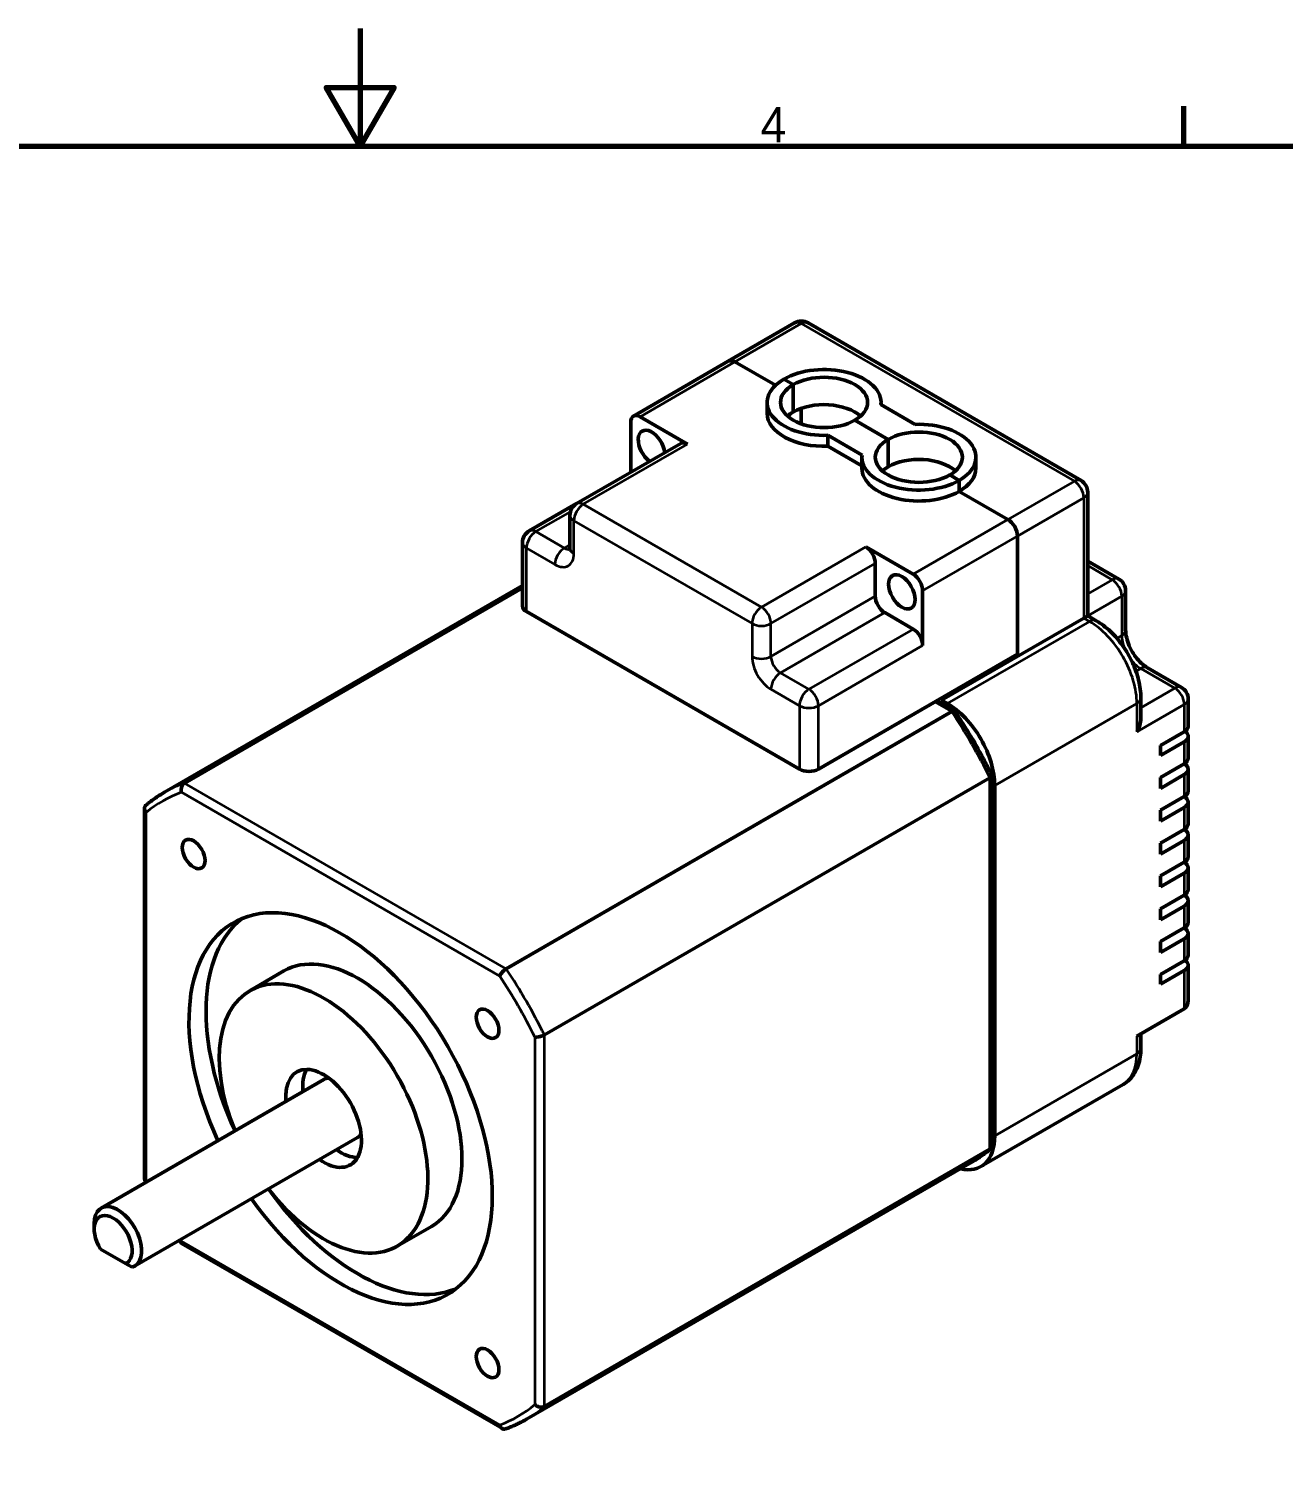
# Model space of a CAD drawing. Header units: millimetres. Extents: x -489 to 466, y -79 to 257.
# Drawn here: x -329.3 to -235.7, y 150 to 256.6 of the extents above; entities that cross this region are included whole.
import ezdxf

# ---------------------------------------------------------------- set-up
doc = ezdxf.new("R2010")
doc.units = ezdxf.units.MM
for name, color, linetype, lineweight in [('경계(ISO)', 7, 'Continuous', 70), ('외형선(ISO)', 7, 'Continuous', 50), ('좁은 외형선(ISO)', 7, 'Continuous', 35)]:
    doc.layers.add(name, color=color, linetype=linetype, lineweight=lineweight)
doc.styles.add('레이블 문자 (JIS)', font='')
doc.styles.get('레이블 문자 (JIS)').set_extended_font_data('Gulim')

# ---------------------------------------------------------------- blocks, each defined once
blk = doc.blocks.new('경계 Default Border')
at = {"layer": '경계(ISO)'}
blk.add_line((280, 287), (280, 290.4), dxfattribs=at)
at = {"layer": '경계(ISO)', "flags": 128}
for points in [[(210, 297), (210, 287), (207.11, 292), (212.89, 292), (210, 287)], [(10, 10), (10, 287), (410, 287), (410, 10), (10, 10)]]:
    blk.add_lwpolyline(points, dxfattribs=at)
at = {"layer": '경계(ISO)', "insert": (244.04, 287.33), "char_height": 3, "attachment_point": 7, "style": '레이블 문자 (JIS)'}
blk.add_mtext('4', dxfattribs=at)

msp = doc.modelspace()

# ---------------------------------------------------------------- linework, layer by layer
at = {"layer": '외형선(ISO)', "color": 0}
for p, q in [((-272.11596, 234.61581), (-277.06571, 231.75807)), ((-250.75129, 222.85826), (-271.11596, 234.61581)), ((-277.06571, 231.75807), (-284.13678, 227.67559)), ((-273.54684, 229.9656), (-276.56571, 231.70854)), ((-276.56571, 231.70854), (-273.54684, 229.9656)), ((-272.92411, 230.42256), (-272.217, 230.01431)), ((-272.217, 230.01431), (-272.92411, 230.42256)), ((-272.217, 230.01431), (-272.217, 227.97307)), ((-272.217, 230.01431), (-272.217, 227.97307)), ((-274.16891, 227.87101), (-274.16891, 228.68751)), ((-271.61596, 228.24653), (-271.61596, 227.08725)), ((-263.12875, 227.0534), (-265.6782, 228.52532)), ((-265.66891, 228.51996), (-265.66891, 228.68751)), ((-284.34388, 223.47353), (-284.34388, 227.21781)), ((-283.63678, 227.62606), (-280.10124, 225.58482)), ((-267.62081, 227.3607), (-265.14594, 225.93183)), ((-267.62081, 227.3607), (-265.14594, 225.93183)), ((-267.08855, 224.76721), (-269.638, 226.23913)), ((-269.638, 225.42264), (-269.638, 226.23913)), ((-265.14594, 225.93183), (-265.14594, 223.89059)), ((-265.14594, 225.93183), (-265.14594, 223.89059)), ((-280.60124, 225.63435), (-288.37942, 221.14362)), ((-267.09784, 223.95607), (-269.638, 225.42264)), ((-267.09784, 224.60502), (-267.09784, 223.78853)), ((-258.59784, 223.78853), (-258.59784, 224.60502)), ((-260.54974, 223.27822), (-259.84263, 222.86997)), ((-260.54974, 223.27822), (-259.84263, 222.86997)), ((-259.84263, 222.86997), (-259.84263, 222.05347)), ((-259.84263, 222.05347), (-259.84263, 222.86997)), ((-256.20103, 219.95099), (-259.84263, 222.05347)), ((-259.84263, 222.05347), (-256.20103, 219.95099)), ((-250.25129, 212.77163), (-250.25129, 221.99223)), ((-291.91495, 219.10238), (-288.37942, 221.14362)), ((-288.87942, 220.27759), (-288.87942, 217.8281)), ((-255.49393, 218.72625), (-255.49393, 209.82644)), ((-255.49393, 218.72625), (-255.49393, 209.90808)), ((-292.41495, 218.23635), (-292.41495, 213.50067)), ((-266.80764, 217.90975), (-263.2721, 215.86851)), ((-266.10053, 214.23552), (-266.10053, 216.68501)), ((-250.25129, 216.85411), (-247.92286, 215.50979)), ((-292.41495, 215.03296), (-319.1278, 199.61029)), ((-292.41495, 214.85888), (-317.6278, 200.30223)), ((-262.565, 214.64377), (-262.565, 210.56128)), ((-247.42286, 214.64377), (-247.42286, 211.70438)), ((-292.12206, 213.09242), (-271.75738, 201.33487)), ((-263.2721, 211.78603), (-265.39342, 213.01077)), ((-250.54418, 212.60252), (-261.15078, 206.4788)), ((-250.25129, 212.77163), (-250.54418, 212.60252)), ((-249.61992, 212.4071), (-250.25129, 212.77163)), ((-270.34317, 201.33487), (-255.49393, 209.90808)), ((-255.49393, 209.82644), (-261.15078, 206.56045)), ((-255.56464, 209.86726), (-255.49393, 209.82644)), ((-245.80154, 208.89617), (-243.25596, 207.42647)), ((-260.18045, 205.67943), (-261.49931, 206.44088)), ((-261.22149, 206.60127), (-261.15078, 206.56045)), ((-261.15078, 206.56045), (-261.15078, 206.4788)), ((-260.72652, 206.23385), (-261.15078, 206.4788)), ((-246.29149, 205.09656), (-246.29149, 206.6421)), ((-242.75596, 206.56045), (-242.75596, 204.51921)), ((-293.6278, 186.44583), (-260.39378, 205.6335)), ((-244.81662, 203.09034), (-243.04885, 204.11096)), ((-242.75596, 203.78436), (-242.75596, 202.15137)), ((-243.04885, 203.37611), (-244.81662, 202.35549)), ((-244.81662, 202.35549), (-244.81662, 203.09034)), ((-243.04885, 201.74312), (-244.81662, 200.7225)), ((-290.77856, 181.51079), (-257.54454, 200.69846)), ((-257.39809, 173.23211), (-257.39809, 200.86025)), ((-243.04885, 200.92662), (-244.81662, 199.906)), ((-244.81662, 199.906), (-244.81662, 200.7225)), ((-242.75596, 201.33487), (-242.75596, 199.70188)), ((-257.19098, 173.98224), (-257.19098, 200.11013)), ((-243.04885, 199.29363), (-244.81662, 198.27301)), ((-320.62349, 198.41076), (-320.62349, 170.78262)), ((-243.04885, 198.47713), (-244.81662, 197.45651)), ((-244.81662, 197.45651), (-244.81662, 198.27301)), ((-242.75596, 198.88538), (-242.75596, 197.25239)), ((-243.04885, 196.84414), (-244.81662, 195.82352)), ((-242.75596, 196.43589), (-242.75596, 194.8029)), ((-243.04885, 196.02764), (-244.81662, 195.00702)), ((-244.81662, 195.00702), (-244.81662, 195.82352)), ((-243.04885, 194.39465), (-244.81662, 193.37403)), ((-242.75596, 193.9864), (-242.75596, 192.35341)), ((-243.04885, 193.57815), (-244.81662, 192.55753)), ((-244.81662, 192.55753), (-244.81662, 193.37403)), ((-243.04885, 191.94516), (-244.81662, 190.92454)), ((-243.04885, 191.12866), (-244.81662, 190.10804)), ((-244.81662, 190.10804), (-244.81662, 190.92454)), ((-242.75596, 191.53691), (-242.75596, 189.90392)), ((-243.04885, 189.49567), (-244.81662, 188.47505)), ((-243.04885, 188.67917), (-244.81662, 187.65855)), ((-242.75596, 189.08742), (-242.75596, 187.45443)), ((-244.81662, 187.65855), (-244.81662, 188.47505)), ((-243.04885, 187.04618), (-244.81662, 186.02556)), ((-242.75596, 186.71958), (-242.75596, 184.10099)), ((-310.20856, 186.2846), (-312.75414, 184.81491)), ((-243.04885, 186.31133), (-244.81662, 185.29071)), ((-244.81662, 185.29071), (-244.81662, 186.02556)), ((-246.58438, 181.41235), (-243.04885, 183.4536)), ((-246.29149, 180.51421), (-246.29149, 181.58146)), ((-307.23135, 178.18854), (-323.84836, 168.59471)), ((-247.61992, 177.81707), (-258.22652, 171.69335)), ((-304.73135, 173.85841), (-321.34836, 164.26458)), ((-290.77856, 153.79798), (-257.54454, 172.98565)), ((-258.89378, 172.03258), (-292.1278, 152.84492)), ((-324.36613, 167.04201), (-324.36613, 167.45026)), ((-299.20856, 167.23204), (-301.75414, 165.76235)), ((-322.0165, 164.46071), (-323.88733, 165.54083)), ((-317.84113, 165.96344), (-293.91447, 152.14938)), ((-322.0165, 164.46071), (-321.5377, 164.18428))]:
    msp.add_line(p, q, dxfattribs=at)
for centre, start, end in [((-271.61596, 233.74979), 60, 120), ((-251.25129, 221.99223), 0, 60), ((-287.87942, 220.27759), 120, 180), ((-291.41495, 218.23635), 120, 180), ((-248.42286, 214.64377), 0, 60), ((-243.75596, 206.56045), 0, 60)]:
    msp.add_arc(centre, 1, start, end, dxfattribs=at)
for centre, major_axis, start_param, end_param in [((-276.56571, 230.89205), (-0.5, 0.86603), 5.497787144, 6.283185307), ((-276.56571, 230.89205), (-0.5, 0.86603), 5.497787144, 6.283185307), ((-269.91891, 228.68751), (4.25, 0), 6.217040995, 8.639379797), ((-269.91891, 228.68751), (-4.25, 0), 5.497787144, 7.920125946), ((-269.91891, 228.68751), (3.25, 0), 5.497787144, 8.639379797), ((-269.91891, 228.68751), (-3.25, 0), 5.497787144, 8.639379797), ((-269.91891, 226.64626), (-3.25, 0), 3.716704077, 5.497787144), ((-283.63678, 226.80956), (-0.5, 0.86603), 5.497787144, 7.068583471), ((-269.91891, 227.87101), (-4.25, 0), 0, 1.636940639), ((-269.91891, 226.64626), (-3.25, 0), 5.497787144, 5.708073883), ((-262.84784, 224.60502), (4.25, 0), 5.497787144, 7.920125946), ((-282.78825, 225.33987), (-0.7, 1.21244), 4.070246438, 8.496124177), ((-262.84784, 224.60502), (-3.25, 0), 5.497787144, 8.639379797), ((-262.84784, 224.60502), (3.25, 0), 5.497787144, 8.639379797), ((-280.10124, 224.76832), (-0.5, 0.86603), 5.497787144, 6.283185307), ((-262.84784, 224.60502), (-4.25, 0), 6.217040995, 8.639379797), ((-262.84784, 222.56378), (-3.25, 0), 5.497787144, 5.708073883), ((-262.84784, 222.56378), (-3.25, 0), 3.716704077, 5.497787144), ((-262.84784, 223.78853), (-4.25, 0), 0, 2.35619449), ((-262.84784, 223.78853), (4.25, 0), 5.497787144, 6.283185307), ((-256.20103, 219.1345), (0.5, -0.86603), 0.785398163, 2.35619449), ((-256.20103, 219.1345), (-0.5, 0.86603), 3.926990817, 5.497787144), ((-266.80764, 217.09325), (0.5, -0.86603), 0.785398163, 2.35619449), ((-263.2721, 215.05201), (0.5, -0.86603), 0.785398163, 2.35619449), ((-265.39342, 213.82727), (0.5, -0.86603), 3.926990817, 5.497787144), ((-291.41495, 213.50067), (-1, 0), 0, 0.785398163), ((-263.2721, 210.96953), (0.5, -0.86603), 0.785398163, 2.35619449), ((-260.72652, 202.15137), (2.5, -4.33013), 0.785398163, 2.35619449), ((-247.29149, 204.51921), (0.70711, 1.22474), 4.71238898, 5.497787144), ((-260.44368, 202.31467), (-1.75, 3.03109), 4.56241309, 4.86236487), ((-257.89809, 203.78436), (-0.85, 1.47224), 1.27535549, 1.282252411), ((-243.75596, 204.51921), (1, 0), 5.497787144, 6.283185307), ((-243.75596, 203.78436), (1, 0), 5.497787144, 6.973002397), ((-257.89809, 203.78436), (-0.85, 1.47224), 1.859340243, 1.866237164), ((-243.75596, 202.15137), (1, 0), 5.497787144, 6.283185307), ((-243.75596, 201.33487), (1, 0), 5.497787144, 7.068583471), ((-271.05028, 201.74312), (1, 0), 3.926990817, 5.497787144), ((-243.75596, 199.70188), (1, 0), 5.497787144, 6.283185307), ((-243.75596, 198.88538), (1, 0), 5.497787144, 7.068583471), ((-243.75596, 197.25239), (1, 0), 5.497787144, 6.283185307), ((-243.75596, 196.43589), (1, 0), 5.497787144, 7.068583471), ((-243.75596, 194.8029), (1, 0), 5.497787144, 6.283185307), ((-243.75596, 193.9864), (1, 0), 5.497787144, 7.068583471), ((-305.98135, 176.02348), (-8, 13.85641), 1.727689198, 7.697088763), ((-243.75596, 192.35341), (1, 0), 5.497787144, 6.283185307), ((-243.75596, 191.53691), (1, 0), 5.497787144, 7.068583471), ((-304.70856, 176.75832), (-8, 13.85641), 0.079633653, 1.413903456), ((-243.75596, 189.90392), (1, 0), 5.497787144, 6.283185307), ((-243.75596, 189.08742), (1, 0), 5.497787144, 7.068583471), ((-304.70856, 176.75832), (-5.5, 9.52628), 3.141592654, 6.283185307), ((-243.75596, 187.45443), (1, 0), 5.497787144, 6.283185307), ((-243.75596, 186.71958), (1, 0), 5.497787144, 6.973002397), ((-307.25414, 175.28863), (-5.5, 9.52628), 1.80007253, 7.624705431), ((-243.75596, 184.67834), (0.70711, -1.22474), 0, 0.785398163), ((-307.25414, 175.28863), (-2, 3.4641), 2.24592786, 7.178850101), ((-305.98135, 176.02348), (-2, 3.4641), 0.323828139, 0.895664794), ((-305.98135, 176.02348), (-1.25, 2.16506), 6.023356133, 6.283185307), ((-305.98135, 176.02348), (1.25, -2.16506), 0, 0.259829174), ((-260.72652, 176.02348), (2.5, -4.33013), 5.77682719, 7.068583471), ((-305.98135, 176.02348), (2, -3.4641), 5.387520513, 5.959357169), ((-304.70856, 176.75832), (8, -13.85641), 4.869281851, 6.203551655), ((-322.59836, 166.42964), (-1.25, 2.16506), 2.999695599, 7.068583471), ((-322.95192, 166.22552), (-1, 1.73205), 3.078928738, 7.91664555)]:
    msp.add_ellipse(centre, major_axis=major_axis, ratio=0.577350269, start_param=start_param, end_param=end_param, dxfattribs=at)
for centre, major_axis in [((-264.12063, 214.56212), (-0.7, 1.21244)), ((-316.94151, 195.00702), (0.6, -1.03923)), ((-295.0212, 182.35133), (0.6, -1.03923)), ((-295.0212, 157.03993), (0.6, -1.03923))]:
    msp.add_ellipse(centre, major_axis=major_axis, ratio=0.577350269, dxfattribs=at)
for points, knots in [([(-288.87942, 217.8281), (-288.87942, 217.78794), (-288.88223, 217.75475), (-288.8896, 217.70532), (-288.89414, 217.68915), (-288.89759, 217.67886), (-288.89823, 217.67738), (-288.89823, 217.67738)], [6.2831853072, 6.2831853072, 6.2831853072, 6.2831853072, 6.4402649399, 6.4402649399, 6.5973445725, 6.5973445725, 6.6636738223, 6.6636738223, 6.6636738223, 6.6636738223]), ([(-246.29149, 206.6421), (-246.29149, 207.0748), (-246.34997, 207.5203), (-246.56601, 208.41278), (-246.72386, 208.85972), (-247.12357, 209.72575), (-247.36544, 210.14468), (-247.91559, 210.92385), (-248.22372, 211.28402), (-248.88862, 211.91736), (-249.24518, 212.19075), (-249.61992, 212.4071)], [1.570796327, 1.570796327, 1.570796327, 1.570796327, 1.884955592, 1.884955592, 2.199114858, 2.199114858, 2.513274123, 2.513274123, 2.827433388, 2.827433388, 3.141592654, 3.141592654, 3.141592654, 3.141592654]), ([(-245.80154, 208.89617), (-245.9145, 208.96139), (-246.03876, 209.04973), (-246.29737, 209.27438), (-246.43189, 209.41288), (-246.69202, 209.73013), (-246.81705, 209.91022), (-247.03893, 210.29104), (-247.13531, 210.492), (-247.28681, 210.88683), (-247.34236, 211.08073), (-247.40859, 211.42332), (-247.42286, 211.57444), (-247.42286, 211.70438)], [0, 0, 0, 0, 0.247126499, 0.247126499, 0.507609134, 0.507609134, 0.778558045, 0.778558045, 1.053396997, 1.053396997, 1.324615075, 1.324615075, 1.570796327, 1.570796327, 1.570796327, 1.570796327]), ([(-260.15831, 205.65858), (-260.16553, 205.66952), (-260.17547, 205.67783), (-260.2099, 205.69262), (-260.23932, 205.69317), (-260.31006, 205.67582), (-260.35022, 205.65864), (-260.39378, 205.6335)], [0.03228665969, 0.03228665969, 0.03228665969, 0.03228665969, 0.04333023421, 0.04333023421, 0.06239877167, 0.06239877167, 0.08091738547, 0.08091738547, 0.08091738547, 0.08091738547]), ([(-257.40508, 200.88985), (-257.5691, 201.21757), (-257.73726, 201.54378), (-258.0816, 202.19263), (-258.25778, 202.51527), (-258.61787, 203.15644), (-258.80177, 203.47497), (-259.177, 204.1074), (-259.36832, 204.4213), (-259.75807, 205.04393), (-259.9565, 205.35267), (-260.15831, 205.65858)], [3.8240371733, 3.8240371733, 3.8240371733, 3.8240371733, 3.8652186308, 3.8652186308, 3.9064000883, 3.9064000883, 3.9475815457, 3.9475815457, 3.9887630032, 3.9887630032, 4.0299444606, 4.0299444606, 4.0299444606, 4.0299444606]), ([(-257.54454, 200.69846), (-257.50098, 200.72361), (-257.46602, 200.7498), (-257.41563, 200.8024), (-257.4014, 200.82815), (-257.39698, 200.86536), (-257.39921, 200.87813), (-257.40508, 200.88985)], [0.08091741993, 0.08091741993, 0.08091741993, 0.08091741993, 0.09943604178, 0.09943604178, 0.11850458753, 0.11850458753, 0.12954816685, 0.12954816685, 0.12954816685, 0.12954816685]), ([(-319.1278, 199.61029), (-319.22641, 199.55335), (-319.32398, 199.49462), (-319.51697, 199.37357), (-319.6124, 199.31126), (-319.80105, 199.1831), (-319.89428, 199.11726), (-320.07849, 198.98207), (-320.16947, 198.91273), (-320.34914, 198.77059), (-320.43782, 198.6978), (-320.52533, 198.6233)], [5.4977871438, 5.4977871438, 5.4977871438, 5.4977871438, 5.5189176864, 5.5189176864, 5.5400482291, 5.5400482291, 5.5611787717, 5.5611787717, 5.5823093143, 5.5823093143, 5.603439857, 5.603439857, 5.603439857, 5.603439857]), ([(-317.6278, 200.30223), (-317.67136, 200.27708), (-317.71152, 200.24132), (-317.78226, 200.15125), (-317.81168, 200.09751), (-317.85661, 199.97664), (-317.87074, 199.91011), (-317.87837, 199.80495), (-317.87811, 199.76688), (-317.8717, 199.69205), (-317.86551, 199.65544), (-317.85622, 199.61934), (-317.85596, 199.61833), (-317.85569, 199.61731)], [-0.08091738105, -0.08091738105, -0.08091738105, -0.08091738105, -0.06239876819, -0.06239876819, -0.04333023182, -0.04333023182, -0.02310057706, -0.02310057706, -0.01158138452, -0.01158138452, 0, 0, 0.0003358864, 0.0003358864, 0.0003358864, 0.0003358864]), ([(-320.47704, 198.10388), (-320.47779, 198.10461), (-320.47853, 198.10535), (-320.50481, 198.13163), (-320.5275, 198.15873), (-320.56618, 198.21492), (-320.58215, 198.24391), (-320.61599, 198.32513), (-320.62594, 198.37777), (-320.62018, 198.47602), (-320.60595, 198.52099), (-320.56555, 198.58379), (-320.54708, 198.60478), (-320.52533, 198.6233)], [-0.08108516578, -0.08108516578, -0.08108516578, -0.08108516578, -0.08074997428, -0.08074997428, -0.06919255003, -0.06919255003, -0.05769718909, -0.05769718909, -0.03750938668, -0.03750938668, -0.01848030045, -0.01848030045, -0.00743258614, -0.00743258614, -0.00743258614, -0.00743258614]), ([(-294.10701, 185.906), (-294.10674, 185.90671), (-294.10648, 185.90742), (-294.09686, 185.9326), (-294.08474, 185.95865), (-294.05541, 186.01284), (-294.03829, 186.04087), (-293.98487, 186.1196), (-293.94426, 186.17084), (-293.85629, 186.26686), (-293.81024, 186.31099), (-293.71721, 186.3882), (-293.67136, 186.42068), (-293.6278, 186.44583)], [-0.08108516664, -0.08108516664, -0.08108516664, -0.08108516664, -0.08074997513, -0.08074997513, -0.06919255074, -0.06919255074, -0.05769718966, -0.05769718966, -0.03750938699, -0.03750938699, -0.01848030053, -0.01848030053, 0, 0, 0, 0]), ([(-291.48566, 181.3657), (-291.48492, 181.36557), (-291.48417, 181.36545), (-291.45755, 181.36119), (-291.42893, 181.35866), (-291.36734, 181.35696), (-291.3345, 181.35778), (-291.23962, 181.36467), (-291.17494, 181.37422), (-291.04779, 181.40239), (-290.98655, 181.42022), (-290.87317, 181.46218), (-290.82212, 181.48564), (-290.77856, 181.51079)], [-0.0003358864, -0.0003358864, -0.0003358864, -0.0003358864, 0, 0, 0.01158138452, 0.01158138452, 0.02310057707, 0.02310057707, 0.04333023184, 0.04333023184, 0.06239876822, 0.06239876822, 0.08091738096, 0.08091738096, 0.08091738096, 0.08091738096]), ([(-247.61992, 177.81707), (-247.43666, 177.92288), (-247.26819, 178.0539), (-246.97255, 178.35308), (-246.84533, 178.5209), (-246.63327, 178.87905), (-246.54821, 179.06932), (-246.41578, 179.4635), (-246.36829, 179.66749), (-246.30616, 180.08464), (-246.29149, 180.29786), (-246.29149, 180.51421)], [0.7853981634, 0.7853981634, 0.7853981634, 0.7853981634, 0.9424777961, 0.9424777961, 1.0995574288, 1.0995574288, 1.2566370614, 1.2566370614, 1.4137166941, 1.4137166941, 1.5707963268, 1.5707963268, 1.5707963268, 1.5707963268]), ([(-258.89378, 172.03258), (-258.79517, 172.08952), (-258.6976, 172.14825), (-258.50461, 172.2693), (-258.40918, 172.33161), (-258.22053, 172.45977), (-258.1273, 172.52562), (-257.94309, 172.6608), (-257.85211, 172.73015), (-257.67244, 172.87228), (-257.58376, 172.94508), (-257.49625, 173.01957)], [2.3561944902, 2.3561944902, 2.3561944902, 2.3561944902, 2.3773250328, 2.3773250328, 2.3984555755, 2.3984555755, 2.4195861181, 2.4195861181, 2.4407166607, 2.4407166607, 2.4618472034, 2.4618472034, 2.4618472034, 2.4618472034]), ([(-257.39809, 173.23211), (-257.39809, 173.22623), (-257.39826, 173.22036), (-257.4014, 173.16685), (-257.41563, 173.12188), (-257.46602, 173.04356), (-257.50098, 173.0108), (-257.54454, 172.98565)], [0.04099551336, 0.04099551336, 0.04099551336, 0.04099551336, 0.04333019684, 0.04333019684, 0.06239871719, 0.06239871719, 0.08091731437, 0.08091731437, 0.08091731437, 0.08091731437]), ([(-320.62349, 170.78262), (-320.62349, 170.76113), (-320.61351, 170.74203), (-320.58215, 170.71576), (-320.56618, 170.70684), (-320.5275, 170.69191), (-320.50481, 170.68596), (-320.47853, 170.6815), (-320.47779, 170.68138), (-320.47704, 170.68126)], [-0.04099554637, -0.04099554637, -0.04099554637, -0.04099554637, -0.02310057705, -0.02310057705, -0.01158138451, -0.01158138451, 0, 0, 0.0003358864, 0.0003358864, 0.0003358864, 0.0003358864]), ([(-317.85569, 166.14095), (-317.85596, 166.14024), (-317.85622, 166.13954), (-317.86551, 166.11455), (-317.8717, 166.09193), (-317.87811, 166.05096), (-317.87837, 166.03267), (-317.8713, 165.99239), (-317.85975, 165.97419), (-317.84113, 165.96344)], [-0.08108516517, -0.08108516517, -0.08108516517, -0.08108516517, -0.08074997367, -0.08074997367, -0.06919254953, -0.06919254953, -0.05769718869, -0.05769718869, -0.03983924173, -0.03983924173, -0.03983924173, -0.03983924173]), ([(-291.48566, 153.94308), (-291.48492, 153.94234), (-291.48417, 153.9416), (-291.45755, 153.91552), (-291.42893, 153.89185), (-291.36734, 153.84888), (-291.3345, 153.82963), (-291.23962, 153.78365), (-291.17494, 153.76262), (-291.04779, 153.7411), (-290.98655, 153.7397), (-290.87317, 153.75593), (-290.82212, 153.77283), (-290.77856, 153.79798)], [-0.08108516603, -0.08108516603, -0.08108516603, -0.08108516603, -0.08074997453, -0.08074997453, -0.06919255024, -0.06919255024, -0.05769718926, -0.05769718926, -0.03750938677, -0.03750938677, -0.01848030047, -0.01848030047, 0, 0, 0, 0]), ([(-293.68132, 152.12811), (-293.70824, 152.11853), (-293.73564, 152.11304), (-293.81024, 152.10944), (-293.85629, 152.11961), (-293.94426, 152.16375), (-293.98487, 152.19868), (-294.03829, 152.26859), (-294.05541, 152.29692), (-294.08474, 152.35852), (-294.09686, 152.39171), (-294.10648, 152.42761), (-294.10674, 152.42863), (-294.10701, 152.42964)], [-0.07346938602, -0.07346938602, -0.07346938602, -0.07346938602, -0.06239876816, -0.06239876816, -0.0433302318, -0.0433302318, -0.02310057705, -0.02310057705, -0.01158138451, -0.01158138451, 0, 0, 0.0003358864, 0.0003358864, 0.0003358864, 0.0003358864]), ([(-293.68132, 152.12812), (-293.57305, 152.16665), (-293.46567, 152.20705), (-293.25274, 152.29158), (-293.1472, 152.3357), (-292.93802, 152.42764), (-292.83438, 152.47545), (-292.62906, 152.57476), (-292.52739, 152.62624), (-292.32606, 152.73286), (-292.22641, 152.78798), (-292.1278, 152.84492)], [2.250541777, 2.250541777, 2.250541777, 2.250541777, 2.2716723196, 2.2716723196, 2.2928028623, 2.2928028623, 2.3139334049, 2.3139334049, 2.3350639476, 2.3350639476, 2.3561944902, 2.3561944902, 2.3561944902, 2.3561944902])]:
    msp.add_open_spline(points, degree=3, knots=knots, dxfattribs=at)
for points in [[(-320.6165, 170.75302), (-320.57867, 170.67744), (-320.54062, 170.60194), (-320.50236, 170.52652)], [(-318.00236, 166.19639), (-317.95618, 166.12555), (-317.90981, 166.05485), (-317.86327, 165.9843)]]:
    msp.add_open_spline(points, degree=3, dxfattribs=at)
at = {"layer": '좁은 외형선(ISO)', "color": 0}
for p, q in [((-276.56571, 231.70854), (-271.61596, 234.56628)), ((-271.61596, 234.56628), (-251.25129, 222.80873)), ((-283.63678, 227.62606), (-276.56571, 231.70854)), ((-287.87942, 221.09409), (-280.10124, 225.58482)), ((-251.25129, 222.80873), (-256.20103, 219.95099)), ((-274.58581, 213.41902), (-287.87942, 221.09409)), ((-255.49393, 218.72625), (-250.54418, 221.58399)), ((-250.54418, 221.58399), (-250.54418, 212.60252)), ((-291.41495, 219.05285), (-288.84534, 220.53641)), ((-288.58653, 217.41985), (-288.58653, 219.86934)), ((-288.58653, 219.86934), (-275.29292, 212.19428)), ((-256.20103, 219.95099), (-263.2721, 215.86851)), ((-289.29363, 217.8281), (-291.41495, 219.05285)), ((-262.565, 214.64377), (-255.49393, 218.72625)), ((-292.12206, 217.8281), (-290.00074, 216.60336)), ((-292.12206, 213.09242), (-292.12206, 217.8281)), ((-288.87942, 218.06725), (-289.29363, 217.8281)), ((-266.80764, 217.90975), (-274.58581, 213.41902)), ((-273.8787, 212.19428), (-266.10053, 216.68501)), ((-250.25129, 216.5159), (-248.42286, 215.46026)), ((-248.42286, 215.46026), (-250.25129, 214.40462)), ((-266.10053, 214.23552), (-273.8787, 209.74479)), ((-250.25129, 212.77163), (-247.71575, 214.23552)), ((-247.71575, 214.23552), (-247.71575, 211.29613)), ((-275.29292, 212.19428), (-275.29292, 209.74479)), ((-273.8787, 209.74479), (-273.8787, 212.19428)), ((-273.1716, 208.52004), (-265.39342, 213.01077)), ((-250.11992, 212.35757), (-260.72652, 206.23385)), ((-250.54418, 212.60252), (-250.11992, 212.35757)), ((-263.2721, 211.78603), (-271.05028, 207.2953)), ((-247.71575, 211.29613), (-248.07272, 211.09003)), ((-270.34317, 206.07055), (-262.565, 210.56128)), ((-271.05028, 207.2953), (-273.1716, 208.52004)), ((-246.65851, 208.64054), (-246.30154, 208.84664)), ((-246.30154, 208.84664), (-243.75596, 207.37695)), ((-273.8787, 207.2953), (-271.75738, 206.07055)), ((-243.75596, 207.37695), (-246.29149, 205.91305)), ((-271.75738, 206.07055), (-271.75738, 201.33487)), ((-270.34317, 201.33487), (-270.34317, 206.07055)), ((-260.39378, 205.6335), (-261.64576, 206.35632)), ((-257.19098, 200.11013), (-246.58438, 206.23385)), ((-246.58438, 206.23385), (-246.58438, 204.11096)), ((-246.58438, 204.11096), (-243.04885, 206.1522)), ((-243.04885, 206.1522), (-243.04885, 204.11096)), ((-243.04885, 203.37611), (-243.04885, 201.74312)), ((-257.54454, 172.98565), (-257.54454, 200.69846)), ((-243.04885, 200.92662), (-243.04885, 199.29363)), ((-317.85569, 199.61731), (-294.10701, 185.906)), ((-293.6278, 186.44583), (-317.6278, 200.30223)), ((-243.04885, 198.47713), (-243.04885, 196.84414)), ((-320.47704, 170.68126), (-320.47704, 198.10388)), ((-243.04885, 196.02764), (-243.04885, 194.39465)), ((-243.04885, 193.57815), (-243.04885, 191.94516)), ((-243.04885, 191.12866), (-243.04885, 189.49567)), ((-243.04885, 188.67917), (-243.04885, 187.04618)), ((-243.04885, 186.31133), (-243.04885, 183.4536)), ((-291.48566, 181.3657), (-291.48566, 153.94308)), ((-290.77856, 153.79798), (-290.77856, 181.51079)), ((-246.58438, 181.41235), (-246.58438, 180.10596)), ((-246.58438, 180.10596), (-257.19098, 173.98224)), ((-294.10701, 152.42964), (-317.85569, 166.14095))]:
    msp.add_line(p, q, dxfattribs=at)
for centre, major_axis, start_param, end_param in [((-271.61596, 233.74979), (-0.5, 0.86603), 5.497787144, 6.283185307), ((-271.61596, 233.74979), (0.5, 0.86603), 0, 0.785398163), ((-251.25129, 221.99223), (0.5, 0.86603), 0, 0.785398163), ((-251.25129, 221.99223), (0.5, -0.86603), 0.785398163, 2.35619449), ((-251.25129, 221.99223), (1, 0), 5.497787144, 6.283185307), ((-287.87942, 220.27759), (0.5, 0.86603), 0.785398163, 2.35619449), ((-287.87942, 220.27759), (-0.5, 0.86603), 5.497787144, 6.283185307), ((-287.87942, 220.27759), (-1, 0), 0, 0.785398163), ((-291.41495, 218.23635), (-0.5, -0.86603), 3.926990817, 5.497787144), ((-291.41495, 218.23635), (-0.5, 0.86603), 5.497787144, 6.283185307), ((-291.41495, 218.23635), (-1, 0), 0, 0.785398163), ((-289.29363, 217.01161), (0.5, 0.86603), 0.785398163, 2.35619449), ((-290.00074, 218.23635), (1, -1.73205), 5.497787144, 7.068583471), ((-289.29363, 218.6446), (0.5, -0.86603), 5.497787144, 6.115279578), ((-287.87942, 217.8281), (-1, 0), 0, 0.785398163), ((-248.42286, 214.64377), (0.5, 0.86603), 0, 0.785398163), ((-248.42286, 214.64377), (0.5, -0.86603), 0.785398163, 2.35619449), ((-248.42286, 214.64377), (1, 0), 5.497787144, 6.283185307), ((-274.58581, 212.60252), (-0.5, -0.86603), 3.926990817, 5.497787144), ((-274.58581, 212.60252), (0.5, -0.86603), 0.785398163, 2.35619449), ((-274.58581, 212.60252), (-1, 0), 0.785398163, 2.35619449), ((-250.11992, 211.54108), (0.5, 0.86603), 0, 0.785398163), ((-250.11992, 208.27509), (2.5, -4.33013), 0.785398163, 2.35619449), ((-248.42286, 211.70438), (1, 0), 5.497787144, 6.283185307), ((-246.30154, 210.47963), (1, -1.73205), 3.926990817, 4.453597783), ((-274.58581, 210.15303), (1, 0), 3.926990817, 5.497787144), ((-273.8787, 208.92829), (1, -1.73205), 3.926990817, 5.497787144), ((-273.1716, 209.33654), (-0.5, 0.86603), 0.785398163, 2.35619449), ((-246.30154, 210.47963), (1, -1.73205), 4.971180178, 5.497787144), ((-246.30154, 208.03014), (0.5, 0.86603), 0, 0.785398163), ((-273.1716, 207.70354), (-0.5, -0.86603), 3.926990817, 5.497787144), ((-271.05028, 206.4788), (0.5, 0.86603), 0.785398163, 2.35619449), ((-271.05028, 206.4788), (0.5, -0.86603), 0.785398163, 2.35619449), ((-243.75596, 206.56045), (0.5, 0.86603), 0, 0.785398163), ((-243.75596, 206.56045), (0.5, -0.86603), 0.785398163, 2.35619449), ((-271.05028, 206.4788), (1, 0), 3.926990817, 5.497787144), ((-247.29149, 206.6421), (1, 0), 5.497787144, 6.283185307), ((-243.75596, 206.56045), (1, 0), 5.497787144, 6.283185307), ((-272.39378, 195.41527), (-13.5, 23.38269), 4.606664636, 4.818113325), ((-305.98135, 176.02348), (-13.25, 22.94967), 6.184104522, 6.382266092), ((-305.6278, 176.2276), (-13.5, 23.38269), 6.177460963, 6.283185307), ((-305.98135, 176.02348), (13.25, -22.94967), 1.471715542, 1.669877112), ((-305.6278, 176.2276), (-13.5, 23.38269), 4.606664636, 4.818113325), ((-250.11992, 182.1472), (2.5, -4.33013), 0, 0.785398163), ((-247.29149, 180.51421), (1, 0), 5.497787144, 6.283185307), ((-272.39378, 195.41527), (13.5, -23.38269), 0, 0.105724344), ((-305.98135, 176.02348), (-13.25, 22.94967), 1.471715542, 1.476316204), ((-305.98135, 176.02348), (-13.25, 22.94967), 1.665276449, 1.669877112), ((-305.98135, 176.02348), (13.25, -22.94967), 6.184104522, 6.382266092), ((-305.6278, 176.2276), (13.5, -23.38269), 0, 0.105724344)]:
    msp.add_ellipse(centre, major_axis=major_axis, ratio=0.577350269, start_param=start_param, end_param=end_param, dxfattribs=at)

# ---------------------------------------------------------------- block references
at = {"color": 0, "xscale": 0.8778375, "yscale": 0.8778375, "zscale": 0.8778375}
msp.add_blockref('경계 Default Border', (-488.88012, -4.14478), dxfattribs=at)

doc.saveas('drawing.dxf')
